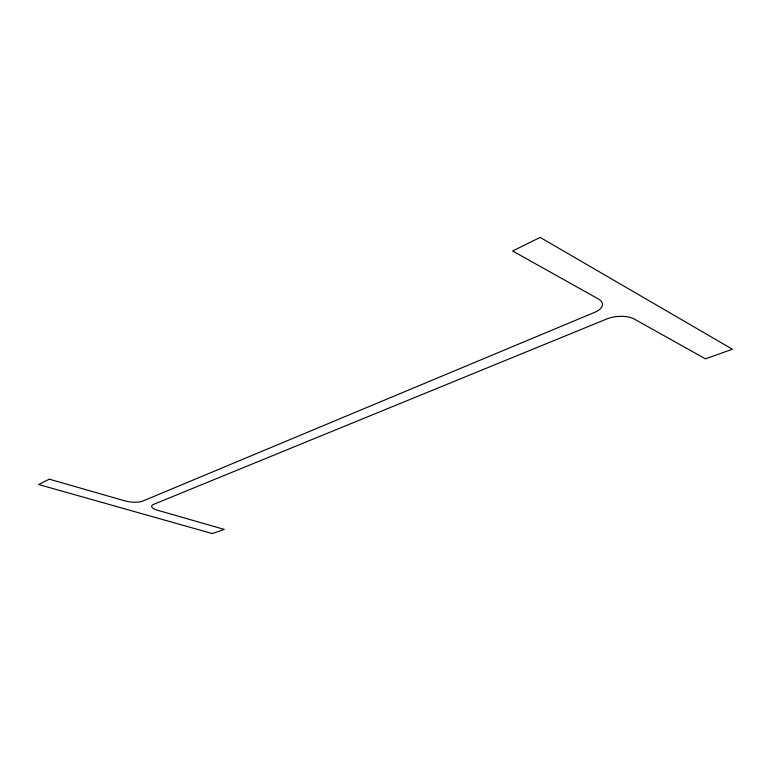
<?xml version="1.0" encoding="UTF-8"?>
<svg xmlns="http://www.w3.org/2000/svg" width="771" height="771" viewBox="0 0 771 771"><rect width="100%" height="100%" fill="white"/><g stroke="black" fill="none" stroke-linecap="round" stroke-linejoin="round"><path stroke-width="1.16" d="M49.344 479.186L38.55 484.506L212.382 533.59L224.245 529.388L157.438 510.219A12.799 4.038 5 0 1 153.728 504.311L606.767 318.972A19.477 8.78 -4.8 0 1 634.215 319.011L705.417 358.833L732.45 349.244L540.172 237.41L512.609 250.989L598.383 298.965A19.921 9.368 -4.2 0 1 594.653 312.342L142.674 501.111A13.097 4.183 5.6 0 1 124.825 500.851L49.344 479.186"/></g></svg>
